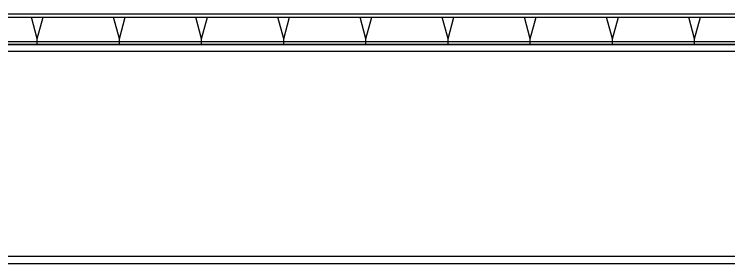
# Model space of a CAD drawing. Extents: x -3378 to 102197, y -3799 to 48702.
# Drawn here: x 86925 to 88229, y 13543 to 13998 of the extents above; entities that cross this region are included whole.
import ezdxf

# ---------------------------------------------------------------- set-up
doc = ezdxf.new("R2010")
doc.units = 0
for name, color, linetype in [('GM_ANNO_DIMS', 4, 'Continuous'), ('GM_STEL_PRIM', 3, 'Continuous'), ('結構體 STRUCTURAL', 154, 'Continuous')]:
    doc.layers.add(name, color=color, linetype=linetype)

# ---------------------------------------------------------------- blocks, each defined once
blk = doc.blocks.new('*U775')
at = {"layer": 'GM_STEL_PRIM'}
for p, q in [((0, -15), (-10.7, 25)), ((0, -15), (10.7, 25)), ((0, -25), (0, -15))]:
    blk.add_line(p, q, dxfattribs=at)
blk = doc.blocks.new('*U776')
at = {"layer": 'GM_ANNO_DIMS', "color": 0, "linetype": 'ByBlock', "lineweight": -2}
for p in [(1050, 0), (1200, 0), (1350, 0), (1500, 0), (1650, 0), (1800, 0), (1950, 0), (2100, 0), (2250, 0)]:
    blk.add_blockref('*U775', p, dxfattribs=at)

msp = doc.modelspace()

# ---------------------------------------------------------------- linework, layer by layer
at = {"layer": 'GM_STEL_PRIM', "elevation": 0}
msp.add_lwpolyline([(97595.869, 13998.085), (85895.866, 13998.085), (85895.866, 13993.085), (97595.869, 13993.085)], close=True, dxfattribs=at)
at = {"layer": '結構體 STRUCTURAL'}
for p, q in [((90754.403, 13943.085, 0), (86295.866, 13943.085, 0)), ((90754.403, 13930.085, 0), (86295.866, 13930.085, 0)), ((90754.403, 13556.085, 0), (86295.866, 13556.085, 0)), ((90754.403, 13543.085, 0), (86295.866, 13543.085, 0))]:
    msp.add_line(p, q, dxfattribs=at)
at = {"layer": '結構體 STRUCTURAL', "elevation": 0}
msp.add_lwpolyline([(93304.403, 13948.085), (85895.866, 13948.085), (85895.866, 13943.085), (93304.403, 13943.085)], dxfattribs=at)

# ---------------------------------------------------------------- block references
at = {"layer": 'GM_ANNO_DIMS'}
msp.add_blockref('*U776', (85916.866, 13968.085, 0), dxfattribs=at)

doc.saveas('drawing.dxf')
